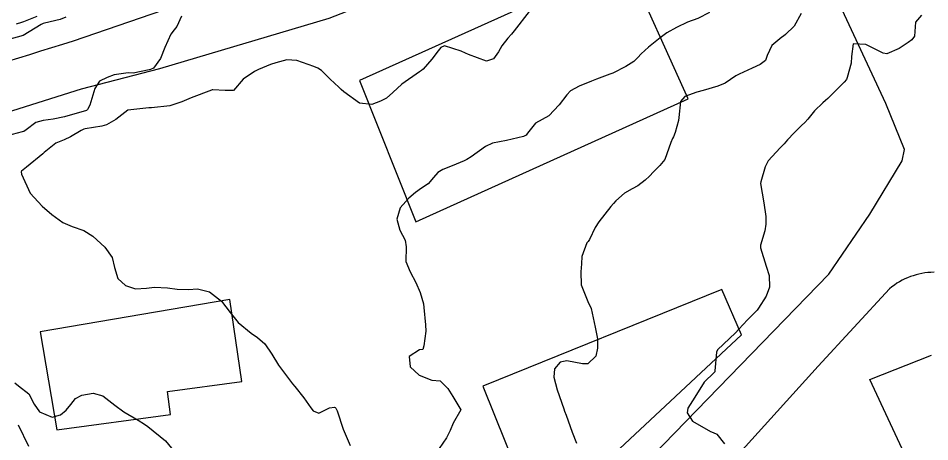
# Model space of a CAD drawing. Header units: metres. Extents: x 318500 to 325275, y 7408834 to 7428799.
# Drawn here: x 321703 to 321789.5, y 7423033.1 to 7423073.3 of the extents above; entities that cross this region are included whole.
import ezdxf

# ---------------------------------------------------------------- set-up
doc = ezdxf.new("R2010")
doc.units = ezdxf.units.M
doc.header["$MEASUREMENT"] = 0
for name, color, linetype in [('Curvas de Nivel 1m', 11, 'Continuous'), ('Curvas de Nivel 5m', 15, 'Continuous'), ('Edificações', 30, 'Continuous'), ('Vias Primárias', 230, 'Continuous')]:
    doc.layers.add(name, color=color, linetype=linetype)

msp = doc.modelspace()

# ---------------------------------------------------------------- linework, layer by layer
at = {"layer": 'Curvas de Nivel 1m', "flags": 128}
for points, elevation in [([(321707.471, 7423073.367), (321706.956, 7423073.157), (321705.462, 7423072.806), (321705.349, 7423072.774), (321705.147, 7423072.665), (321703.449, 7423071.629), (321701.96, 7423071.227)], 766), ([(321704.718, 7423073.424), (321703.463, 7423072.921), (321703.287, 7423072.869), (321702.763, 7423072.7)], 767), ([(321751.489, 7423073.925), (321750.071, 7423072.071), (321749.79, 7423071.75), (321749.46, 7423071.395), (321748.887, 7423070.647), (321748.567, 7423070.089), (321748.099, 7423069.424), (321747.426, 7423069.187), (321745.721, 7423069.841), (321745.438, 7423069.97), (321745.01, 7423070.136), (321743.448, 7423070.662), (321743.103, 7423070.506), (321742.852, 7423070.166), (321742.226, 7423069.374), (321741.414, 7423068.456), (321741.273, 7423068.321), (321741.082, 7423068.185), (321739.398, 7423067.024), (321738.528, 7423066.223), (321737.921, 7423065.693), (321737.377, 7423065.394), (321736.531, 7423065.09), (321735.374, 7423065.205), (321733.872, 7423066.283), (321733.625, 7423066.52), (321733.395, 7423066.742), (321732.601, 7423067.501), (321731.749, 7423068.315), (321731.413, 7423068.536), (321731.036, 7423068.703), (321729.424, 7423069.257), (321728.466, 7423069.312), (321727.42, 7423069.042), (321726.927, 7423068.868), (321725.787, 7423068.394), (321725.408, 7423068.224), (321724.312, 7423067.499), (321723.422, 7423066.42), (321723.405, 7423066.405), (321723.39, 7423066.402), (321722.614, 7423066.432), (321721.434, 7423066.493), (321721.39, 7423066.482), (321721.304, 7423066.451), (321719.372, 7423065.718), (321718.507, 7423065.35), (321717.365, 7423064.972), (321715.612, 7423064.775), (321715.362, 7423064.757), (321713.36, 7423064.56), (321712.239, 7423063.678), (321711.339, 7423063.153), (321710.906, 7423063.017), (321709.333, 7423062.787), (321709.194, 7423062.751), (321708.953, 7423062.616), (321707.944, 7423062.007), (321707.317, 7423061.745), (321706.539, 7423061.421), (321705.579, 7423060.657), (321705.438, 7423060.519), (321705.297, 7423060.398), (321703.743, 7423059.141), (321703.281, 7423058.767), (321703.257, 7423058.69), (321703.277, 7423058.492), (321704.103, 7423056.677), (321705.232, 7423055.437), (321706.164, 7423054.651), (321707.212, 7423053.879), (321708.094, 7423053.508), (321709.208, 7423053.136), (321710.065, 7423052.597), (321711.184, 7423051.546), (321711.87, 7423050.573), (321712.113, 7423049.618), (321712.424, 7423048.567), (321713.14, 7423047.903), (321714.097, 7423047.584), (321715.137, 7423047.655), (321715.901, 7423047.756), (321717.138, 7423047.701), (321718.051, 7423047.576), (321719.136, 7423047.542), (321719.996, 7423047.608), (321721.133, 7423047.32), (321722.269, 7423046.433), (321723.104, 7423045.339), (321723.86, 7423044.412), (321725.08, 7423043.395), (321725.67, 7423042.985), (321726.382, 7423042.38), (321727.056, 7423041.411), (321727.672, 7423040.361), (321729.014, 7423038.58), (321729.221, 7423038.338), (321730.079, 7423037.249), (321730.738, 7423036.323), (321730.986, 7423036.037), (321731.507, 7423035.787), (321732.516, 7423036.297), (321732.991, 7423036.374), (321733.055, 7423036.353), (321733.11, 7423036.288), (321733.247, 7423036.025), (321733.822, 7423034.277), (321734.479, 7423032.725)], 764), ([(321768.611, 7423073.823), (321767.484, 7423073.246), (321766.526, 7423072.9), (321765.475, 7423072.407), (321764.549, 7423071.879), (321763.925, 7423071.424), (321763.457, 7423071.03), (321762.809, 7423070.54), (321762.121, 7423069.91), (321761.808, 7423069.541), (321761.429, 7423069.158), (321760.674, 7423068.678), (321759.412, 7423068.056), (321759.334, 7423068.028), (321759.137, 7423067.953), (321757.877, 7423067.494), (321757.403, 7423067.302), (321756.225, 7423066.814), (321755.394, 7423066.37), (321755.051, 7423066.003), (321754.328, 7423065.058), (321753.36, 7423064.02), (321752.082, 7423063.306), (321751.335, 7423062.353), (321751.198, 7423062.186), (321750.941, 7423062.056), (321749.326, 7423061.677), (321747.998, 7423061.419), (321747.32, 7423061.106), (321745.983, 7423060.12), (321745.56, 7423059.873), (321745.304, 7423059.746), (321744.181, 7423059.262), (321743.291, 7423058.914), (321742.815, 7423058.637), (321742.406, 7423058.169), (321741.884, 7423057.56), (321741.264, 7423057.147), (321740.695, 7423056.752), (321740.055, 7423056.198), (321739.241, 7423055.276), (321738.904, 7423054.215), (321739.214, 7423053.168), (321739.719, 7423052.202), (321739.801, 7423051.591), (321739.786, 7423050.201), (321740.181, 7423049.215), (321740.736, 7423048.186), (321741.136, 7423047.265), (321741.449, 7423046.177), (321741.475, 7423045.816), (321741.643, 7423044.174), (321741.67, 7423043.588), (321741.465, 7423042.176), (321741.386, 7423041.856), (321741.064, 7423041.799), (321740.073, 7423041.176), (321740.173, 7423040.193), (321741.029, 7423039.416), (321742.252, 7423038.937), (321743.021, 7423038.863), (321743.747, 7423038.149), (321744.237, 7423037.376), (321744.99, 7423036.13), (321744.265, 7423034.846), (321743.968, 7423034.145), (321743.648, 7423033.451), (321742.934, 7423032.439)], 763), ([(321777.3, 7423073.712), (321776.66, 7423072.536), (321775.823, 7423071.726), (321775.62, 7423071.576), (321775.466, 7423071.466), (321774.521, 7423070.677), (321774.097, 7423069.75), (321773.928, 7423069.257), (321773.427, 7423068.872), (321772.665, 7423068.528), (321771.413, 7423067.965), (321771.294, 7423067.909), (321771.1, 7423067.793), (321770.098, 7423067.108), (321769.4, 7423066.818), (321767.991, 7423066.426), (321767.394, 7423066.258), (321766.256, 7423065.857), (321765.858, 7423065.388), (321765.685, 7423063.865), (321765.648, 7423063.573), (321765.339, 7423062.438), (321765.181, 7423062.023), (321765.098, 7423061.872), (321764.94, 7423061.487), (321764.357, 7423059.88), (321763.885, 7423059.3), (321763.292, 7423058.714), (321762.894, 7423058.288), (321762.484, 7423057.902), (321761.807, 7423057.377), (321761.267, 7423057.076), (321760.522, 7423056.667), (321759.705, 7423055.935), (321759.492, 7423055.693), (321759.245, 7423055.404), (321758.091, 7423053.957), (321757.764, 7423053.42), (321757.205, 7423052.281), (321757.072, 7423052.102), (321756.963, 7423051.974), (321756.495, 7423050.665), (321756.461, 7423049.981), (321756.402, 7423049.221), (321756.415, 7423047.981), (321757.124, 7423046.236), (321757.281, 7423045.968), (321757.354, 7423045.729), (321757.758, 7423043.96), (321757.963, 7423042.841), (321757.983, 7423041.956), (321757.815, 7423041.203), (321757.048, 7423040.498), (321756.549, 7423040.476), (321755.052, 7423040.776), (321754.429, 7423040.627), (321753.899, 7423040.011), (321753.827, 7423039.213), (321754.156, 7423038.009), (321754.771, 7423036.223), (321754.846, 7423036.001), (321754.984, 7423035.602), (321755.555, 7423033.991), (321755.963, 7423032.966)], 762), ([(321788.748, 7423073.557), (321788.151, 7423072.896), (321788.058, 7423071.564), (321787.803, 7423071.228), (321787.461, 7423070.964), (321786.627, 7423070.408), (321785.444, 7423069.892), (321785.093, 7423069.957), (321783.457, 7423070.769), (321782.246, 7423070.854), (321782.103, 7423069.643), (321782.051, 7423069.024), (321781.675, 7423067.647), (321781.604, 7423067.452), (321781.406, 7423067.207), (321779.833, 7423065.673), (321779.612, 7423065.452), (321779.383, 7423065.242), (321778.591, 7423064.472), (321777.952, 7423063.701), (321777.674, 7423063.387), (321777.351, 7423063.083), (321776.654, 7423062.403), (321776.027, 7423061.723), (321775.706, 7423061.346), (321775.323, 7423060.992), (321774.192, 7423059.747), (321773.889, 7423059.163), (321773.471, 7423057.757), (321773.457, 7423057.577), (321773.768, 7423055.752), (321773.952, 7423054.464), (321773.952, 7423053.749), (321773.87, 7423053.1), (321773.458, 7423051.756), (321773.463, 7423051.489), (321773.98, 7423049.748), (321774.267, 7423048.85), (321774.3, 7423047.743), (321773.993, 7423046.891), (321773.244, 7423045.758), (321773.193, 7423045.685), (321773.117, 7423045.586), (321772.218, 7423044.658), (321771.405, 7423043.785), (321771.087, 7423043.438), (321769.379, 7423041.805), (321769.279, 7423041.594), (321769.126, 7423039.809), (321769.112, 7423039.736), (321769.038, 7423039.667), (321768.106, 7423038.742), (321767.534, 7423037.832), (321767.001, 7423036.972), (321766.551, 7423036.288), (321766.5, 7423035.845), (321766.978, 7423035.044), (321768.708, 7423034.069), (321768.963, 7423033.979), (321769.29, 7423033.805), (321770.043, 7423032.89)], 761), ([(321702.96, 7423034.69), (321703.942, 7423032.675)], 766)]:
    msp.add_lwpolyline(points, dxfattribs=dict(at, elevation=elevation))
at = {"layer": 'Curvas de Nivel 5m', "elevation": 765, "flags": 128}
for points in [[(321718.481, 7423073.483), (321718.023, 7423072.494), (321717.77, 7423072.183), (321717.452, 7423071.748), (321716.876, 7423070.508), (321716.487, 7423069.451), (321715.8, 7423068.524), (321715.528, 7423068.409), (321715.408, 7423068.37), (321713.883, 7423068.073), (321713.403, 7423068.082), (321712.079, 7423067.894), (321711.396, 7423067.649), (321710.673, 7423067.309), (321710.253, 7423066.597), (321709.776, 7423065.015), (321709.558, 7423064.607), (321709.44, 7423064.528), (321709.358, 7423064.503), (321707.903, 7423064.08), (321707.349, 7423063.913), (321706.291, 7423063.706), (321705.344, 7423063.572), (321704.64, 7423063.371), (321703.716, 7423062.684), (321703.485, 7423062.53), (321703.327, 7423062.481), (321701.915, 7423062.117)], [(321702.654, 7423038.694), (321703.007, 7423038.396), (321703.959, 7423037.635), (321704.464, 7423036.668), (321704.979, 7423035.93), (321706.186, 7423035.428), (321706.975, 7423035.63), (321707.518, 7423036.088), (321707.951, 7423036.62), (321708.412, 7423037.199), (321708.999, 7423037.521), (321710.093, 7423037.686), (321710.999, 7423037.459), (321712.15, 7423036.568), (321712.981, 7423035.934), (321714.362, 7423035.146), (321714.964, 7423034.771), (321715.285, 7423034.525), (321716.94, 7423033.192), (321717.534, 7423032.494)]]:
    msp.add_lwpolyline(points, dxfattribs=at)
at = {"layer": 'Edificações'}
for points in [[(321740.705, 7423053.965), (321766.576, 7423065.615), (321760.664, 7423078.742), (321735.385, 7423067.358)], [(321769.789, 7423047.53), (321747.078, 7423038.354), (321752.378, 7423025.235), (321771.641, 7423043.223)], [(321723.063, 7423046.575), (321705.049, 7423043.516), (321706.63, 7423034.209), (321717.428, 7423035.672), (321717.134, 7423037.845), (321724.188, 7423038.8)]]:
    msp.add_lwpolyline(points, close=True, dxfattribs=at)
at = {"layer": 'Vias Primárias'}
for points in [[(323715.644, 7420145.548, 0), (323709.04, 7420132.939)], [(323831.088, 7420001.787, 0), (323833.844, 7420008.443, 0.220888)], [(321691.665, 7423065.693, -0.012142), (321708.228, 7423071.131), (321716.711, 7423074.043), (321739.568, 7423082.632), (321753.613, 7423089.052, 0.069519), (321757.604, 7423091.597, 0.202998), (321759.297, 7423094.981, 0.128007), (321757.238, 7423105.609), (321747.715, 7423120.633), (321734.531, 7423140.775), (321725.862, 7423156.776), (321721.47, 7423166.044), (321720.738, 7423168.971), (321720.006, 7423172.386), (321720.493, 7423175.345), (321720.981, 7423178.881), (321720.615, 7423182.418), (321718.785, 7423189.125), (321713.051, 7423200.71), (321706.806, 7423213.304)], [(321756.923, 7423025.3), (321779.929, 7423049.004), (321783.828, 7423054.683), (321786.893, 7423059.751), (321787.129, 7423060.812), (321785.361, 7423065.172), (321774.279, 7423088.977, 0.309537), (321771.889, 7423090.392), (321770.209, 7423089.913), (321761.104, 7423085.721), (321745.635, 7423078.405), (321732.456, 7423073.255), (321716.381, 7423068.457), (321708.953, 7423066.541), (321695.162, 7423062.222)], [(321789.924, 7423049.167, 0.172843), (321785.701, 7423047.612), (321778.923, 7423040.27), (321765.13, 7423025.03)]]:
    msp.add_lwpolyline(points, format="xyb", dxfattribs=at)
msp.add_lwpolyline([(321799.515, 7423005.332), (321783.827, 7423038.989), (321789.68, 7423041.294)], dxfattribs=at)

doc.saveas('drawing.dxf')
